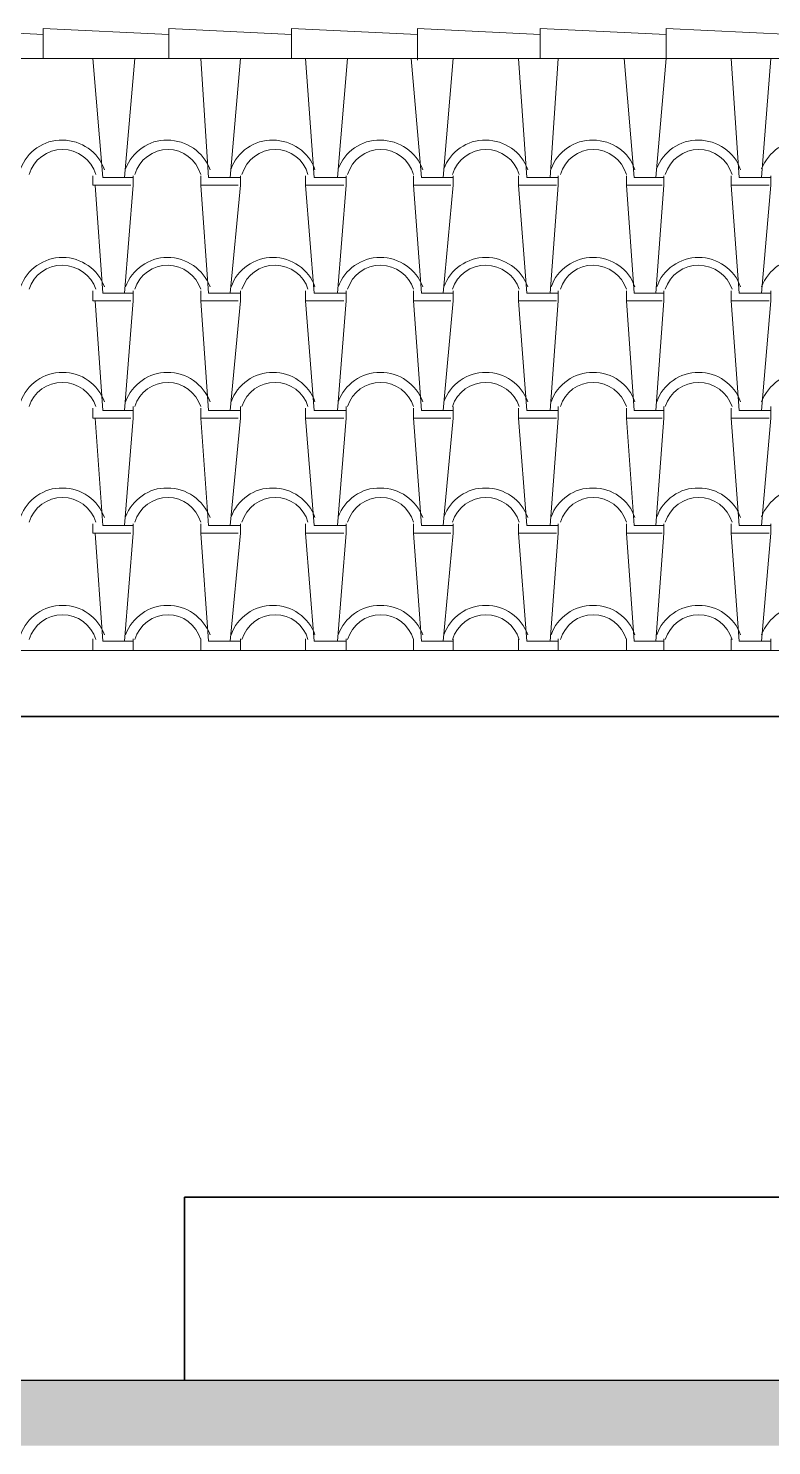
# Model space of a CAD drawing. Header units: millimetres. Extents: x -78812 to -57932, y -16504 to -11628.
# Drawn here: x -73003 to -70764, y -16498 to -12227 of the extents above; entities that cross this region are included whole.
import ezdxf

# ---------------------------------------------------------------- set-up
doc = ezdxf.new("R2010")
doc.units = ezdxf.units.MM
for name, color, linetype, lineweight in [('A-ALV-___-___-EXI', 250, 'Continuous', 35), ('A-BAS-___-___-EXI', 250, 'Continuous', 25), ('A-COB-___-___-EXI', 250, 'Continuous', 13)]:
    doc.layers.add(name, color=color, linetype=linetype, lineweight=lineweight)

msp = doc.modelspace()

# ---------------------------------------------------------------- hatches: boundary and pattern name
at = {"layer": 'A-BAS-___-___-EXI', "true_color": 0xcb9898}
msp.add_hatch(color=253, dxfattribs=at).paths.add_polyline_path([(-62436.1, -16498.2), (-57932.2, -16498.2), (-57932.2, -16332.1), (-63516, -16332.1), (-63516, -16301.7), (-78812.2, -16301.7), (-78812.2, -16498.2), (-68125.6, -16498.2)])

# ---------------------------------------------------------------- linework, layer by layer
at = {"layer": 'A-ALV-___-___-EXI'}
for p, q in [((-74077.5, -14300.8), (-70237.1, -14300.8)), ((-70237.1, -15749.4), (-72532.9, -15749.4)), ((-72532.9, -15749.4), (-72532.9, -16301.7)), ((-71861.3, -15749.4), (-72142.1, -15749.4))]:
    msp.add_line(p, q, dxfattribs=at)
at = {"layer": 'A-BAS-___-___-EXI'}
for p, q in [((-70237.1, -16301.7), (-74077.5, -16301.7)), ((-72633.5, -16301.7), (-72759.9, -16301.7)), ((-71861.3, -16301.7), (-72142.1, -16301.7))]:
    msp.add_line(p, q, dxfattribs=at)
at = {"layer": 'A-COB-___-___-EXI'}
for p, q in [((-73335.6, -12227.3), (-72958.8, -12246)), ((-72958.8, -12318.6), (-72958.8, -12227.3)), ((-72958.8, -12227.3), (-72579.7, -12246)), ((-72579.7, -12318.6), (-72579.7, -12227.3)), ((-72579.7, -12227.3), (-72209.9, -12246)), ((-72209.9, -12318.6), (-72209.9, -12227.3)), ((-72209.9, -12227.3), (-71830.8, -12246)), ((-71830.8, -12323.3), (-71830.8, -12227.3)), ((-71830.8, -12227.3), (-71461.1, -12246)), ((-71461.1, -12318.6), (-71461.1, -12227.3)), ((-71461.1, -12227.3), (-71082, -12246)), ((-71082, -12318.6), (-71082, -12227.3)), ((-71082, -12318.6), (-71082, -12227.3)), ((-71082, -12227.3), (-70705.2, -12246)), ((-68152, -12318.6), (-77833.5, -12318.6)), ((-72809, -12318.6), (-72778.6, -12676.6)), ((-72682.7, -12318.6), (-72713.1, -12676.6)), ((-72460.4, -12676.6), (-72483.8, -12318.6)), ((-72364.4, -12318.6), (-72394.8, -12676.6)), ((-72167.8, -12318.6), (-72142.1, -12676.6)), ((-72041.4, -12318.6), (-72071.9, -12676.6)), ((-71849.6, -12318.6), (-71819.1, -12676.6)), ((-71723.2, -12318.6), (-71753.6, -12676.6)), ((-71526.6, -12318.6), (-71500.9, -12676.6)), ((-71407.2, -12318.6), (-71430.6, -12676.6)), ((-71208.3, -12318.6), (-71177.9, -12676.6)), ((-71112.4, -12676.6), (-71082, -12318.6)), ((-70862, -12676.6), (-70885.4, -12318.6)), ((-70766, -12318.6), (-70794.1, -12676.6)), ((-72809, -12700), (-72809, -12672)), ((-72778.6, -12676.6), (-72713.1, -12676.6)), ((-72713.1, -12676.6), (-72687.4, -12676.6)), ((-72687.4, -12672), (-72687.4, -12700)), ((-72483.8, -12700), (-72483.8, -12672)), ((-72387.8, -12676.6), (-72460.4, -12676.6)), ((-72394.8, -12676.6), (-72364.4, -12676.6)), ((-72364.4, -12672), (-72364.4, -12700)), ((-72167.8, -12700), (-72167.8, -12672)), ((-72142.1, -12676.6), (-72071.9, -12676.6)), ((-72071.9, -12676.6), (-72046.1, -12676.6)), ((-72046.1, -12672), (-72046.1, -12700)), ((-71842.5, -12700), (-71842.5, -12672)), ((-71819.1, -12676.6), (-71753.6, -12676.6)), ((-71753.6, -12676.6), (-71723.2, -12676.6)), ((-71723.2, -12672), (-71723.2, -12700)), ((-71526.6, -12700), (-71526.6, -12672)), ((-71500.9, -12676.6), (-71430.6, -12676.6)), ((-71430.6, -12676.6), (-71407.2, -12676.6)), ((-71407.2, -12672), (-71407.2, -12700)), ((-71201.3, -12700), (-71201.3, -12672)), ((-71177.9, -12676.6), (-71112.4, -12676.6)), ((-71112.4, -12676.6), (-71089, -12676.6)), ((-71089, -12672), (-71089, -12700)), ((-70885.4, -12700), (-70885.4, -12672)), ((-70789.4, -12676.6), (-70862, -12676.6)), ((-70794.1, -12676.6), (-70766, -12676.6)), ((-70766, -12672), (-70766, -12700)), ((-72713.1, -12700), (-72809, -12700)), ((-72802, -12700), (-72778.6, -13025.3)), ((-72694.4, -12700), (-72713.1, -12700)), ((-72687.4, -12700), (-72713.1, -13025.3)), ((-72387.8, -12700), (-72483.8, -12700)), ((-72460.4, -13025.3), (-72483.8, -12700)), ((-72364.4, -12700), (-72394.8, -13025.3)), ((-72371.4, -12700), (-72387.8, -12700)), ((-72167.8, -12700), (-72142.1, -13025.3)), ((-72071.9, -12700), (-72167.8, -12700)), ((-72053.2, -12700), (-72071.9, -12700)), ((-72046.1, -12700), (-72071.9, -13025.3)), ((-71842.5, -12700), (-71819.1, -13025.3)), ((-71753.6, -12700), (-71842.5, -12700)), ((-71730.2, -12700), (-71753.6, -12700)), ((-71723.2, -12700), (-71753.6, -13025.3)), ((-71526.6, -12700), (-71500.9, -13025.3)), ((-71430.6, -12700), (-71526.6, -12700)), ((-71411.9, -12700), (-71430.6, -12700)), ((-71407.2, -12700), (-71430.6, -13025.3)), ((-71201.3, -12700), (-71177.9, -13025.3)), ((-71112.4, -12700), (-71201.3, -12700)), ((-71093.7, -12700), (-71112.4, -12700)), ((-71089, -12700), (-71112.4, -13025.3)), ((-70789.4, -12700), (-70885.4, -12700)), ((-70862, -13025.3), (-70885.4, -12700)), ((-70766, -12700), (-70794.1, -13025.3)), ((-70770.7, -12700), (-70789.4, -12700)), ((-72809, -13048.7), (-72809, -13018.3)), ((-72778.6, -13025.3), (-72713.1, -13025.3)), ((-72713.1, -13025.3), (-72687.4, -13025.3)), ((-72687.4, -13018.3), (-72687.4, -13048.7)), ((-72483.8, -13048.7), (-72483.8, -13018.3)), ((-72387.8, -13025.3), (-72460.4, -13025.3)), ((-72394.8, -13025.3), (-72364.4, -13025.3)), ((-72364.4, -13018.3), (-72364.4, -13048.7)), ((-72167.8, -13048.7), (-72167.8, -13018.3)), ((-72142.1, -13025.3), (-72071.9, -13025.3)), ((-72071.9, -13025.3), (-72046.1, -13025.3)), ((-72046.1, -13018.3), (-72046.1, -13048.7)), ((-71842.5, -13048.7), (-71842.5, -13018.3)), ((-71819.1, -13025.3), (-71753.6, -13025.3)), ((-71753.6, -13025.3), (-71723.2, -13025.3)), ((-71723.2, -13018.3), (-71723.2, -13048.7)), ((-71526.6, -13048.7), (-71526.6, -13018.3)), ((-71500.9, -13025.3), (-71430.6, -13025.3)), ((-71430.6, -13025.3), (-71407.2, -13025.3)), ((-71407.2, -13018.3), (-71407.2, -13048.7)), ((-71201.3, -13048.7), (-71201.3, -13018.3)), ((-71177.9, -13025.3), (-71112.4, -13025.3)), ((-71112.4, -13025.3), (-71089, -13025.3)), ((-71089, -13018.3), (-71089, -13048.7)), ((-70885.4, -13048.7), (-70885.4, -13018.3)), ((-70789.4, -13025.3), (-70862, -13025.3)), ((-70794.1, -13025.3), (-70766, -13025.3)), ((-70766, -13018.3), (-70766, -13048.7)), ((-72713.1, -13048.7), (-72809, -13048.7)), ((-72802, -13048.7), (-72778.6, -13378.7)), ((-72694.4, -13048.7), (-72713.1, -13048.7)), ((-72687.4, -13048.7), (-72713.1, -13378.7)), ((-72387.8, -13048.7), (-72483.8, -13048.7)), ((-72460.4, -13378.7), (-72483.8, -13048.7)), ((-72364.4, -13048.7), (-72394.8, -13378.7)), ((-72371.4, -13048.7), (-72387.8, -13048.7)), ((-72167.8, -13048.7), (-72142.1, -13378.7)), ((-72071.9, -13048.7), (-72167.8, -13048.7)), ((-72053.2, -13048.7), (-72071.9, -13048.7)), ((-72046.1, -13048.7), (-72071.9, -13378.7)), ((-71842.5, -13048.7), (-71819.1, -13378.7)), ((-71753.6, -13048.7), (-71842.5, -13048.7)), ((-71730.2, -13048.7), (-71753.6, -13048.7)), ((-71723.2, -13048.7), (-71753.6, -13378.7)), ((-71526.6, -13048.7), (-71500.9, -13378.7)), ((-71430.6, -13048.7), (-71526.6, -13048.7)), ((-71411.9, -13048.7), (-71430.6, -13048.7)), ((-71407.2, -13048.7), (-71430.6, -13378.7)), ((-71201.3, -13048.7), (-71177.9, -13378.7)), ((-71112.4, -13048.7), (-71201.3, -13048.7)), ((-71093.7, -13048.7), (-71112.4, -13048.7)), ((-71089, -13048.7), (-71112.4, -13378.7)), ((-70789.4, -13048.7), (-70885.4, -13048.7)), ((-70862, -13378.7), (-70885.4, -13048.7)), ((-70766, -13048.7), (-70794.1, -13378.7)), ((-70770.7, -13048.7), (-70789.4, -13048.7)), ((-72687.4, -13367), (-72687.4, -13402.1)), ((-72364.4, -13367), (-72364.4, -13402.1)), ((-72046.1, -13367), (-72046.1, -13402.1)), ((-71723.2, -13367), (-71723.2, -13402.1)), ((-71407.2, -13367), (-71407.2, -13402.1)), ((-71089, -13367), (-71089, -13402.1)), ((-70766, -13367), (-70766, -13402.1)), ((-72809, -13402.1), (-72809, -13371.7)), ((-72713.1, -13402.1), (-72809, -13402.1)), ((-72802, -13402.1), (-72778.6, -13725.1)), ((-72778.6, -13378.7), (-72713.1, -13378.7)), ((-72713.1, -13378.7), (-72687.4, -13378.7)), ((-72694.4, -13402.1), (-72713.1, -13402.1)), ((-72687.4, -13402.1), (-72713.1, -13725.1)), ((-72483.8, -13402.1), (-72483.8, -13371.7)), ((-72387.8, -13402.1), (-72483.8, -13402.1)), ((-72460.4, -13725.1), (-72483.8, -13402.1)), ((-72387.8, -13378.7), (-72460.4, -13378.7)), ((-72394.8, -13378.7), (-72364.4, -13378.7)), ((-72364.4, -13402.1), (-72394.8, -13725.1)), ((-72371.4, -13402.1), (-72387.8, -13402.1)), ((-72167.8, -13402.1), (-72167.8, -13371.7)), ((-72167.8, -13402.1), (-72142.1, -13725.1)), ((-72071.9, -13402.1), (-72167.8, -13402.1)), ((-72142.1, -13378.7), (-72071.9, -13378.7)), ((-72071.9, -13378.7), (-72046.1, -13378.7)), ((-72053.2, -13402.1), (-72071.9, -13402.1)), ((-72046.1, -13402.1), (-72071.9, -13725.1)), ((-71842.5, -13402.1), (-71842.5, -13371.7)), ((-71842.5, -13402.1), (-71819.1, -13725.1)), ((-71753.6, -13402.1), (-71842.5, -13402.1)), ((-71819.1, -13378.7), (-71753.6, -13378.7)), ((-71753.6, -13378.7), (-71723.2, -13378.7)), ((-71730.2, -13402.1), (-71753.6, -13402.1)), ((-71723.2, -13402.1), (-71753.6, -13725.1)), ((-71526.6, -13402.1), (-71526.6, -13371.7)), ((-71526.6, -13402.1), (-71500.9, -13725.1)), ((-71430.6, -13402.1), (-71526.6, -13402.1)), ((-71500.9, -13378.7), (-71430.6, -13378.7)), ((-71430.6, -13378.7), (-71407.2, -13378.7)), ((-71411.9, -13402.1), (-71430.6, -13402.1)), ((-71407.2, -13402.1), (-71430.6, -13725.1)), ((-71201.3, -13402.1), (-71201.3, -13371.7)), ((-71201.3, -13402.1), (-71177.9, -13725.1)), ((-71112.4, -13402.1), (-71201.3, -13402.1)), ((-71177.9, -13378.7), (-71112.4, -13378.7)), ((-71112.4, -13378.7), (-71089, -13378.7)), ((-71093.7, -13402.1), (-71112.4, -13402.1)), ((-71089, -13402.1), (-71112.4, -13725.1)), ((-70885.4, -13402.1), (-70885.4, -13371.7)), ((-70789.4, -13402.1), (-70885.4, -13402.1)), ((-70862, -13725.1), (-70885.4, -13402.1)), ((-70789.4, -13378.7), (-70862, -13378.7)), ((-70794.1, -13378.7), (-70766, -13378.7)), ((-70766, -13402.1), (-70794.1, -13725.1)), ((-70770.7, -13402.1), (-70789.4, -13402.1)), ((-72809, -13748.5), (-72809, -13720.4)), ((-72713.1, -13748.5), (-72809, -13748.5)), ((-72802, -13748.5), (-72778.6, -14073.8)), ((-72778.6, -13725.1), (-72713.1, -13725.1)), ((-72713.1, -13725.1), (-72687.4, -13725.1)), ((-72694.4, -13748.5), (-72713.1, -13748.5)), ((-72687.4, -13748.5), (-72713.1, -14073.8)), ((-72687.4, -13720.4), (-72687.4, -13748.5)), ((-72483.8, -13748.5), (-72483.8, -13720.4)), ((-72387.8, -13748.5), (-72483.8, -13748.5)), ((-72460.4, -14073.8), (-72483.8, -13748.5)), ((-72387.8, -13725.1), (-72460.4, -13725.1)), ((-72394.8, -13725.1), (-72364.4, -13725.1)), ((-72364.4, -13748.5), (-72394.8, -14073.8)), ((-72371.4, -13748.5), (-72387.8, -13748.5)), ((-72364.4, -13720.4), (-72364.4, -13748.5)), ((-72167.8, -13748.5), (-72167.8, -13720.4)), ((-72167.8, -13748.5), (-72142.1, -14073.8)), ((-72071.9, -13748.5), (-72167.8, -13748.5)), ((-72142.1, -13725.1), (-72071.9, -13725.1)), ((-72071.9, -13725.1), (-72046.1, -13725.1)), ((-72053.2, -13748.5), (-72071.9, -13748.5)), ((-72046.1, -13748.5), (-72071.9, -14073.8)), ((-72046.1, -13720.4), (-72046.1, -13748.5)), ((-71842.5, -13748.5), (-71842.5, -13720.4)), ((-71842.5, -13748.5), (-71819.1, -14073.8)), ((-71753.6, -13748.5), (-71842.5, -13748.5)), ((-71819.1, -13725.1), (-71753.6, -13725.1)), ((-71753.6, -13725.1), (-71723.2, -13725.1)), ((-71730.2, -13748.5), (-71753.6, -13748.5)), ((-71723.2, -13748.5), (-71753.6, -14073.8)), ((-71723.2, -13720.4), (-71723.2, -13748.5)), ((-71526.6, -13748.5), (-71526.6, -13720.4)), ((-71526.6, -13748.5), (-71500.9, -14073.8)), ((-71430.6, -13748.5), (-71526.6, -13748.5)), ((-71500.9, -13725.1), (-71430.6, -13725.1)), ((-71430.6, -13725.1), (-71407.2, -13725.1)), ((-71411.9, -13748.5), (-71430.6, -13748.5)), ((-71407.2, -13748.5), (-71430.6, -14073.8)), ((-71407.2, -13720.4), (-71407.2, -13748.5)), ((-71201.3, -13748.5), (-71201.3, -13720.4)), ((-71201.3, -13748.5), (-71177.9, -14073.8)), ((-71112.4, -13748.5), (-71201.3, -13748.5)), ((-71177.9, -13725.1), (-71112.4, -13725.1)), ((-71112.4, -13725.1), (-71089, -13725.1)), ((-71093.7, -13748.5), (-71112.4, -13748.5)), ((-71089, -13748.5), (-71112.4, -14073.8)), ((-71089, -13720.4), (-71089, -13748.5)), ((-70885.4, -13748.5), (-70885.4, -13720.4)), ((-70789.4, -13748.5), (-70885.4, -13748.5)), ((-70862, -14073.8), (-70885.4, -13748.5)), ((-70789.4, -13725.1), (-70862, -13725.1)), ((-70794.1, -13725.1), (-70766, -13725.1)), ((-70766, -13748.5), (-70794.1, -14073.8)), ((-70770.7, -13748.5), (-70789.4, -13748.5)), ((-70766, -13720.4), (-70766, -13748.5)), ((-72809, -14101.8), (-72809, -14066.7)), ((-72778.6, -14073.8), (-72713.1, -14073.8)), ((-72713.1, -14073.8), (-72687.4, -14073.8)), ((-72687.4, -14066.7), (-72687.4, -14101.8)), ((-72483.8, -14101.8), (-72483.8, -14066.7)), ((-72387.8, -14073.8), (-72460.4, -14073.8)), ((-72394.8, -14073.8), (-72364.4, -14073.8)), ((-72364.4, -14066.7), (-72364.4, -14101.8)), ((-72167.8, -14101.8), (-72167.8, -14066.7)), ((-72142.1, -14073.8), (-72071.9, -14073.8)), ((-72071.9, -14073.8), (-72046.1, -14073.8)), ((-72046.1, -14066.7), (-72046.1, -14101.8)), ((-71842.5, -14101.8), (-71842.5, -14066.7)), ((-71819.1, -14073.8), (-71753.6, -14073.8)), ((-71753.6, -14073.8), (-71723.2, -14073.8)), ((-71723.2, -14066.7), (-71723.2, -14101.8)), ((-71526.6, -14101.8), (-71526.6, -14066.7)), ((-71500.9, -14073.8), (-71430.6, -14073.8)), ((-71430.6, -14073.8), (-71407.2, -14073.8)), ((-71407.2, -14066.7), (-71407.2, -14101.8)), ((-71201.3, -14101.8), (-71201.3, -14066.7)), ((-71177.9, -14073.8), (-71112.4, -14073.8)), ((-71112.4, -14073.8), (-71089, -14073.8)), ((-71089, -14066.7), (-71089, -14101.8)), ((-70885.4, -14101.8), (-70885.4, -14066.7)), ((-70789.4, -14073.8), (-70862, -14073.8)), ((-70794.1, -14073.8), (-70766, -14073.8)), ((-70766, -14066.7), (-70766, -14101.8)), ((-74077.5, -14101.8), (-70237.1, -14101.8)), ((-72713.1, -14101.8), (-72809, -14101.8)), ((-72694.4, -14101.8), (-72713.1, -14101.8)), ((-72387.8, -14101.8), (-72483.8, -14101.8)), ((-72371.4, -14101.8), (-72387.8, -14101.8)), ((-72071.9, -14101.8), (-72167.8, -14101.8)), ((-72053.2, -14101.8), (-72071.9, -14101.8)), ((-71753.6, -14101.8), (-71842.5, -14101.8)), ((-71730.2, -14101.8), (-71753.6, -14101.8)), ((-71430.6, -14101.8), (-71526.6, -14101.8)), ((-71411.9, -14101.8), (-71430.6, -14101.8)), ((-71112.4, -14101.8), (-71201.3, -14101.8)), ((-71093.7, -14101.8), (-71112.4, -14101.8)), ((-70789.4, -14101.8), (-70885.4, -14101.8)), ((-70770.7, -14101.8), (-70789.4, -14101.8)), ((-72633.5, -14300.8), (-72759.9, -14300.8))]:
    msp.add_line(p, q, dxfattribs=at)
for points, knots in [([(-72900.3, -12564.3), (-72900.3, -12564.3), (-72956.5, -12562), (-73008, -12599.4), (-73026.7, -12650.9)], [0.125, 0.125, 0.125, 0.125, 0.125001, 1, 1, 1, 1]), ([(-72799.7, -12667.3), (-72813.7, -12622.8), (-72855.9, -12592.4), (-72900.3, -12592.4), (-72900.3, -12592.4), (-72947.1, -12592.4), (-72986.9, -12622.8), (-73000.9, -12667.3)], [0, 0, 0, 0, 0.125, 0.125, 0.125, 0.125001, 1, 1, 1, 1]), ([(-72584.4, -12564.3), (-72584.4, -12564.3), (-72640.6, -12562), (-72689.8, -12599.5), (-72710.9, -12651)], [0.125, 0.125, 0.125, 0.125, 0.125001, 1, 1, 1, 1]), ([(-72483.8, -12667.3), (-72497.8, -12622.8), (-72537.6, -12592.4), (-72582, -12592.4), (-72582, -12592.4), (-72628.8, -12592.4), (-72668.6, -12622.8), (-72682.7, -12667.3)], [0, 0, 0, 0, 0.125, 0.125, 0.125, 0.125001, 1, 1, 1, 1]), ([(-72266.1, -12564.3), (-72266.1, -12564.3), (-72322.4, -12562), (-72373.9, -12599.5), (-72392.6, -12651)], [0.125, 0.125, 0.125, 0.125, 0.125001, 1, 1, 1, 1]), ([(-72160.8, -12667.3), (-72172.5, -12622.8), (-72214.6, -12592.4), (-72259.1, -12592.4), (-72259.1, -12592.4), (-72305.9, -12592.4), (-72345.7, -12622.8), (-72359.7, -12667.3)], [0, 0, 0, 0, 0.125, 0.125, 0.125, 0.125001, 1, 1, 1, 1]), ([(-71943.2, -12564.3), (-71943.2, -12564.3), (-71999.4, -12562), (-72050.9, -12599.5), (-72069.7, -12651)], [0.125, 0.125, 0.125, 0.125, 0.125001, 1, 1, 1, 1]), ([(-71842.5, -12667.3), (-71856.6, -12622.8), (-71896.4, -12592.4), (-71940.8, -12592.4), (-71940.8, -12592.4), (-71987.6, -12592.4), (-72027.4, -12622.8), (-72041.4, -12667.3)], [0, 0, 0, 0, 0.125, 0.125, 0.125, 0.125001, 1, 1, 1, 1]), ([(-71624.9, -12564.3), (-71624.9, -12564.3), (-71681.1, -12562), (-71732.7, -12599.5), (-71751.4, -12651)], [0.125, 0.125, 0.125, 0.125, 0.125001, 1, 1, 1, 1]), ([(-71524.3, -12667.3), (-71538.3, -12622.8), (-71578.1, -12592.4), (-71624.9, -12592.4), (-71624.9, -12592.4), (-71669.4, -12592.4), (-71711.5, -12622.8), (-71725.5, -12667.3)], [0, 0, 0, 0, 0.125, 0.125, 0.125, 0.125001, 1, 1, 1, 1]), ([(-71301.9, -12564.3), (-71301.9, -12564.3), (-71358.1, -12562), (-71409.6, -12599.4), (-71428.3, -12650.9)], [0.125, 0.125, 0.125, 0.125, 0.125001, 1, 1, 1, 1]), ([(-71201.3, -12667.3), (-71215.3, -12622.8), (-71255.1, -12592.4), (-71301.9, -12592.4), (-71301.9, -12592.4), (-71346.4, -12592.4), (-71386.2, -12622.8), (-71400.2, -12667.3)], [0, 0, 0, 0, 0.125, 0.125, 0.125, 0.125001, 1, 1, 1, 1]), ([(-70983.7, -12564.3), (-70983.7, -12564.3), (-71039.9, -12562), (-71091.5, -12599.5), (-71110.2, -12651)], [0.125, 0.125, 0.125, 0.125, 0.125001, 1, 1, 1, 1]), ([(-70883, -12667.3), (-70897.1, -12622.8), (-70936.9, -12592.4), (-70983.7, -12592.4), (-70983.7, -12592.4), (-71028.1, -12592.4), (-71070.3, -12622.8), (-71084.3, -12667.3)], [0, 0, 0, 0, 0.125, 0.125, 0.125, 0.125001, 1, 1, 1, 1]), ([(-70665.4, -12564.3), (-70665.4, -12564.3), (-70723.9, -12562), (-70773, -12599.4), (-70794.1, -12650.9)], [0.125, 0.125, 0.125, 0.125, 0.125001, 1, 1, 1, 1]), ([(-72773.9, -13006.6), (-72792.7, -12952.8), (-72844.2, -12917.7), (-72900.3, -12917.7), (-72900.3, -12917.7), (-72956.5, -12917.7), (-73008, -12952.8), (-73026.7, -13006.6)], [0, 0, 0, 0, 0.125, 0.125, 0.125, 0.125001, 1, 1, 1, 1]), ([(-72455.7, -13006.6), (-72476.7, -12952.8), (-72525.9, -12917.7), (-72584.4, -12917.7), (-72584.4, -12917.7), (-72640.5, -12917.7), (-72689.7, -12952.8), (-72710.8, -13006.6)], [0, 0, 0, 0, 0.125, 0.125, 0.125, 0.125001, 1, 1, 1, 1]), ([(-72139.7, -13006.6), (-72158.5, -12952.8), (-72209.9, -12917.7), (-72266.1, -12917.7), (-72266.1, -12917.7), (-72322.3, -12917.7), (-72373.8, -12952.8), (-72392.5, -13006.6)], [0, 0, 0, 0, 0.125, 0.125, 0.125, 0.125001, 1, 1, 1, 1]), ([(-71814.4, -13006.6), (-71835.5, -12952.8), (-71884.7, -12917.7), (-71943.2, -12917.7), (-71943.2, -12917.7), (-71999.3, -12917.7), (-72050.8, -12952.8), (-72069.5, -13006.6)], [0, 0, 0, 0, 0.125, 0.125, 0.125, 0.125001, 1, 1, 1, 1]), ([(-71498.5, -13006.6), (-71517.2, -12952.8), (-71568.7, -12917.7), (-71624.9, -12917.7), (-71624.9, -12917.7), (-71681.1, -12917.7), (-71732.5, -12952.8), (-71751.3, -13006.6)], [0, 0, 0, 0, 0.125, 0.125, 0.125, 0.125001, 1, 1, 1, 1]), ([(-71175.6, -13006.6), (-71194.3, -12952.8), (-71243.4, -12917.7), (-71301.9, -12917.7), (-71301.9, -12917.7), (-71358.1, -12917.7), (-71409.6, -12952.8), (-71428.3, -13006.6)], [0, 0, 0, 0, 0.125, 0.125, 0.125, 0.125001, 1, 1, 1, 1]), ([(-70857.3, -13006.6), (-70876, -12952.8), (-70927.5, -12917.7), (-70983.7, -12917.7), (-70983.7, -12917.7), (-71039.8, -12917.7), (-71091.3, -12952.8), (-71110, -13006.6)], [0, 0, 0, 0, 0.125, 0.125, 0.125, 0.125001, 1, 1, 1, 1]), ([(-70539, -13006.6), (-70557.7, -12952.8), (-70609.2, -12917.7), (-70665.4, -12917.7), (-70665.4, -12917.7), (-70723.9, -12917.7), (-70773, -12952.8), (-70794.1, -13006.6)], [0, 0, 0, 0, 0.125, 0.125, 0.125, 0.125001, 1, 1, 1, 1]), ([(-72799.7, -13013.6), (-72813.7, -12971.5), (-72855.9, -12941.1), (-72900.3, -12941.1), (-72900.3, -12941.1), (-72947.1, -12941.1), (-72986.9, -12969.2), (-73000.9, -13013.6)], [0, 0, 0, 0, 0.125, 0.125, 0.125, 0.125001, 1, 1, 1, 1]), ([(-72483.8, -13013.6), (-72497.8, -12971.5), (-72537.6, -12941.1), (-72582, -12941.1), (-72582, -12941.1), (-72628.8, -12941.1), (-72668.6, -12969.2), (-72682.7, -13013.6)], [0, 0, 0, 0, 0.125, 0.125, 0.125, 0.125001, 1, 1, 1, 1]), ([(-72160.8, -13013.6), (-72172.5, -12971.5), (-72214.6, -12941.1), (-72259.1, -12941.1), (-72259.1, -12941.1), (-72305.9, -12941.1), (-72345.7, -12969.2), (-72359.7, -13013.6)], [0, 0, 0, 0, 0.125, 0.125, 0.125, 0.125001, 1, 1, 1, 1]), ([(-71842.5, -13013.6), (-71856.6, -12971.5), (-71896.4, -12941.1), (-71940.8, -12941.1), (-71940.8, -12941.1), (-71987.6, -12941.1), (-72027.4, -12969.2), (-72041.4, -13013.6)], [0, 0, 0, 0, 0.125, 0.125, 0.125, 0.125001, 1, 1, 1, 1]), ([(-71524.3, -13013.6), (-71538.3, -12971.5), (-71578.1, -12941.1), (-71624.9, -12941.1), (-71624.9, -12941.1), (-71669.4, -12941.1), (-71711.5, -12969.2), (-71725.5, -13013.6)], [0, 0, 0, 0, 0.125, 0.125, 0.125, 0.125001, 1, 1, 1, 1]), ([(-71201.3, -13013.6), (-71215.3, -12971.5), (-71255.1, -12941.1), (-71301.9, -12941.1), (-71301.9, -12941.1), (-71346.4, -12941.1), (-71386.2, -12969.2), (-71400.2, -13013.6)], [0, 0, 0, 0, 0.125, 0.125, 0.125, 0.125001, 1, 1, 1, 1]), ([(-70883, -13013.6), (-70897.1, -12971.5), (-70936.9, -12941.1), (-70983.7, -12941.1), (-70983.7, -12941.1), (-71028.1, -12941.1), (-71070.3, -12969.2), (-71084.3, -13013.6)], [0, 0, 0, 0, 0.125, 0.125, 0.125, 0.125001, 1, 1, 1, 1]), ([(-72773.9, -13353), (-72792.7, -13299.1), (-72844.2, -13264), (-72900.3, -13264), (-72900.3, -13264), (-72956.5, -13264), (-73008, -13299.1), (-73026.7, -13353)], [0, 0, 0, 0, 0.125, 0.125, 0.125, 0.125001, 1, 1, 1, 1]), ([(-72455.7, -13353), (-72476.7, -13299.1), (-72525.9, -13264), (-72584.4, -13264), (-72584.4, -13264), (-72640.5, -13264), (-72689.7, -13299.1), (-72710.8, -13353)], [0, 0, 0, 0, 0.125, 0.125, 0.125, 0.125001, 1, 1, 1, 1]), ([(-72139.7, -13353), (-72158.5, -13299.1), (-72209.9, -13264), (-72266.1, -13264), (-72266.1, -13264), (-72322.3, -13264), (-72373.7, -13299.1), (-72392.4, -13352.9)], [0, 0, 0, 0, 0.125, 0.125, 0.125, 0.125001, 1, 1, 1, 1]), ([(-71814.4, -13353), (-71835.5, -13299.1), (-71884.7, -13264), (-71943.2, -13264), (-71943.2, -13264), (-71999.3, -13264), (-72050.8, -13299.1), (-72069.5, -13353)], [0, 0, 0, 0, 0.125, 0.125, 0.125, 0.125001, 1, 1, 1, 1]), ([(-71498.5, -13353), (-71517.2, -13299.1), (-71568.7, -13264), (-71624.9, -13264), (-71624.9, -13264), (-71681, -13264), (-71732.5, -13299.1), (-71751.2, -13352.9)], [0, 0, 0, 0, 0.125, 0.125, 0.125, 0.125001, 1, 1, 1, 1]), ([(-71175.6, -13353), (-71194.3, -13299.1), (-71243.4, -13264), (-71301.9, -13264), (-71301.9, -13264), (-71358.1, -13264), (-71409.6, -13299.1), (-71428.3, -13353)], [0, 0, 0, 0, 0.125, 0.125, 0.125, 0.125001, 1, 1, 1, 1]), ([(-70857.3, -13353), (-70876, -13299.1), (-70927.5, -13264), (-70983.7, -13264), (-70983.7, -13264), (-71039.8, -13264), (-71091.3, -13299.1), (-71110, -13353)], [0, 0, 0, 0, 0.125, 0.125, 0.125, 0.125001, 1, 1, 1, 1]), ([(-70539, -13353), (-70557.7, -13299.1), (-70609.2, -13264), (-70665.4, -13264), (-70665.4, -13264), (-70723.9, -13264), (-70773, -13299.1), (-70794.1, -13353)], [0, 0, 0, 0, 0.125, 0.125, 0.125, 0.125001, 1, 1, 1, 1]), ([(-72799.7, -13367), (-72813.7, -13324.9), (-72855.9, -13294.5), (-72900.3, -13294.5), (-72900.3, -13294.5), (-72947.1, -13294.5), (-72986.9, -13322.6), (-73000.9, -13367)], [0, 0, 0, 0, 0.125, 0.125, 0.125, 0.125001, 1, 1, 1, 1]), ([(-72483.8, -13367), (-72497.8, -13324.9), (-72537.6, -13294.5), (-72582, -13294.5), (-72582, -13294.5), (-72628.8, -13294.5), (-72668.6, -13322.6), (-72682.7, -13367)], [0, 0, 0, 0, 0.125, 0.125, 0.125, 0.125001, 1, 1, 1, 1]), ([(-72160.8, -13367), (-72172.5, -13324.9), (-72214.6, -13294.5), (-72259.1, -13294.5), (-72259.1, -13294.5), (-72305.9, -13294.5), (-72345.7, -13322.6), (-72359.7, -13367)], [0, 0, 0, 0, 0.125, 0.125, 0.125, 0.125001, 1, 1, 1, 1]), ([(-71842.5, -13367), (-71856.6, -13324.9), (-71896.4, -13294.5), (-71940.8, -13294.5), (-71940.8, -13294.5), (-71987.6, -13294.5), (-72027.4, -13322.6), (-72041.4, -13367)], [0, 0, 0, 0, 0.125, 0.125, 0.125, 0.125001, 1, 1, 1, 1]), ([(-71524.3, -13367), (-71538.3, -13324.9), (-71578.1, -13294.5), (-71624.9, -13294.5), (-71624.9, -13294.5), (-71669.4, -13294.5), (-71711.5, -13322.6), (-71725.5, -13367)], [0, 0, 0, 0, 0.125, 0.125, 0.125, 0.125001, 1, 1, 1, 1]), ([(-71201.3, -13367), (-71215.3, -13324.9), (-71255.1, -13294.5), (-71301.9, -13294.5), (-71301.9, -13294.5), (-71346.4, -13294.5), (-71386.2, -13322.6), (-71400.2, -13367)], [0, 0, 0, 0, 0.125, 0.125, 0.125, 0.125001, 1, 1, 1, 1]), ([(-70883, -13367), (-70897.1, -13324.9), (-70936.9, -13294.5), (-70983.7, -13294.5), (-70983.7, -13294.5), (-71028.1, -13294.5), (-71070.3, -13322.6), (-71084.3, -13367)], [0, 0, 0, 0, 0.125, 0.125, 0.125, 0.125001, 1, 1, 1, 1]), ([(-72900.3, -13612.7), (-72900.3, -13612.7), (-72956.5, -13610.4), (-73008, -13647.8), (-73026.7, -13699.3)], [0.125, 0.125, 0.125, 0.125, 0.125001, 1, 1, 1, 1]), ([(-72584.4, -13612.7), (-72584.4, -13612.7), (-72640.5, -13610.4), (-72689.7, -13647.8), (-72710.8, -13699.3)], [0.125, 0.125, 0.125, 0.125, 0.125001, 1, 1, 1, 1]), ([(-72266.1, -13612.7), (-72266.1, -13612.7), (-72322.2, -13610.4), (-72373.7, -13647.8), (-72392.4, -13699.3)], [0.125, 0.125, 0.125, 0.125, 0.125001, 1, 1, 1, 1]), ([(-71943.2, -13612.7), (-71943.2, -13612.7), (-71999.3, -13610.4), (-72050.8, -13647.8), (-72069.5, -13699.3)], [0.125, 0.125, 0.125, 0.125, 0.125001, 1, 1, 1, 1]), ([(-71624.9, -13612.7), (-71624.9, -13612.7), (-71681, -13610.4), (-71732.5, -13647.8), (-71751.2, -13699.3)], [0.125, 0.125, 0.125, 0.125, 0.125001, 1, 1, 1, 1]), ([(-71301.9, -13612.7), (-71301.9, -13612.7), (-71358.1, -13610.4), (-71409.6, -13647.8), (-71428.3, -13699.3)], [0.125, 0.125, 0.125, 0.125, 0.125001, 1, 1, 1, 1]), ([(-70983.7, -13612.7), (-70983.7, -13612.7), (-71039.8, -13610.4), (-71091.3, -13647.8), (-71110, -13699.3)], [0.125, 0.125, 0.125, 0.125, 0.125001, 1, 1, 1, 1]), ([(-70665.4, -13612.7), (-70665.4, -13612.7), (-70723.9, -13610.4), (-70773, -13647.8), (-70794.1, -13699.3)], [0.125, 0.125, 0.125, 0.125, 0.125001, 1, 1, 1, 1]), ([(-72799.7, -13715.7), (-72813.7, -13671.2), (-72855.9, -13640.8), (-72900.3, -13640.8), (-72900.3, -13640.8), (-72947.1, -13640.8), (-72986.9, -13671.2), (-73000.9, -13715.7)], [0, 0, 0, 0, 0.125, 0.125, 0.125, 0.125001, 1, 1, 1, 1]), ([(-72483.8, -13715.7), (-72497.8, -13671.2), (-72537.6, -13640.8), (-72582, -13640.8), (-72582, -13640.8), (-72628.8, -13640.8), (-72668.6, -13671.2), (-72682.7, -13715.7)], [0, 0, 0, 0, 0.125, 0.125, 0.125, 0.125001, 1, 1, 1, 1]), ([(-72160.8, -13715.7), (-72172.5, -13671.2), (-72214.6, -13640.8), (-72259.1, -13640.8), (-72259.1, -13640.8), (-72305.9, -13640.8), (-72345.7, -13671.2), (-72359.7, -13715.7)], [0, 0, 0, 0, 0.125, 0.125, 0.125, 0.125001, 1, 1, 1, 1]), ([(-71842.5, -13715.7), (-71856.6, -13671.2), (-71896.4, -13640.8), (-71940.8, -13640.8), (-71940.8, -13640.8), (-71987.6, -13640.8), (-72027.4, -13671.2), (-72041.4, -13715.7)], [0, 0, 0, 0, 0.125, 0.125, 0.125, 0.125001, 1, 1, 1, 1]), ([(-71524.3, -13715.7), (-71538.3, -13671.2), (-71578.1, -13640.8), (-71624.9, -13640.8), (-71624.9, -13640.8), (-71669.4, -13640.8), (-71711.5, -13671.2), (-71725.5, -13715.7)], [0, 0, 0, 0, 0.125, 0.125, 0.125, 0.125001, 1, 1, 1, 1]), ([(-71201.3, -13715.7), (-71215.3, -13671.2), (-71255.1, -13640.8), (-71301.9, -13640.8), (-71301.9, -13640.8), (-71346.4, -13640.8), (-71386.2, -13671.2), (-71400.2, -13715.7)], [0, 0, 0, 0, 0.125, 0.125, 0.125, 0.125001, 1, 1, 1, 1]), ([(-70883, -13715.7), (-70897.1, -13671.2), (-70936.9, -13640.8), (-70983.7, -13640.8), (-70983.7, -13640.8), (-71028.1, -13640.8), (-71070.3, -13671.2), (-71084.3, -13715.7)], [0, 0, 0, 0, 0.125, 0.125, 0.125, 0.125001, 1, 1, 1, 1]), ([(-72773.9, -14055), (-72792.7, -14001.2), (-72844.2, -13966.1), (-72900.3, -13966.1), (-72900.3, -13966.1), (-72956.5, -13966.1), (-73008, -14001.2), (-73026.7, -14055)], [0, 0, 0, 0, 0.125, 0.125, 0.125, 0.125001, 1, 1, 1, 1]), ([(-72799.7, -14069.1), (-72813.7, -14024.6), (-72855.9, -13994.2), (-72900.3, -13994.2), (-72900.3, -13994.2), (-72947.1, -13994.2), (-72986.9, -14024.6), (-73000.9, -14069.1)], [0, 0, 0, 0, 0.125, 0.125, 0.125, 0.125001, 1, 1, 1, 1]), ([(-72455.7, -14055), (-72476.7, -14001.2), (-72525.9, -13966.1), (-72584.4, -13966.1), (-72584.4, -13966.1), (-72640.5, -13966.1), (-72689.7, -14001.2), (-72710.8, -14055)], [0, 0, 0, 0, 0.125, 0.125, 0.125, 0.125001, 1, 1, 1, 1]), ([(-72483.8, -14069.1), (-72497.8, -14024.6), (-72537.6, -13994.2), (-72582, -13994.2), (-72582, -13994.2), (-72628.8, -13994.2), (-72668.6, -14024.6), (-72682.7, -14069.1)], [0, 0, 0, 0, 0.125, 0.125, 0.125, 0.125001, 1, 1, 1, 1]), ([(-72139.7, -14055), (-72158.5, -14001.2), (-72209.9, -13966.1), (-72266.1, -13966.1), (-72266.1, -13966.1), (-72322.3, -13966.1), (-72373.8, -14001.2), (-72392.5, -14055)], [0, 0, 0, 0, 0.125, 0.125, 0.125, 0.125001, 1, 1, 1, 1]), ([(-72160.8, -14069.1), (-72172.5, -14024.6), (-72214.6, -13994.2), (-72259.1, -13994.2), (-72259.1, -13994.2), (-72305.9, -13994.2), (-72345.7, -14024.6), (-72359.7, -14069.1)], [0, 0, 0, 0, 0.125, 0.125, 0.125, 0.125001, 1, 1, 1, 1]), ([(-71814.4, -14055), (-71835.5, -14001.2), (-71884.7, -13966.1), (-71943.2, -13966.1), (-71943.2, -13966.1), (-71999.3, -13966.1), (-72050.8, -14001.2), (-72069.5, -14055)], [0, 0, 0, 0, 0.125, 0.125, 0.125, 0.125001, 1, 1, 1, 1]), ([(-71842.5, -14069.1), (-71856.6, -14024.6), (-71896.4, -13994.2), (-71940.8, -13994.2), (-71940.8, -13994.2), (-71987.6, -13994.2), (-72027.4, -14024.6), (-72041.4, -14069.1)], [0, 0, 0, 0, 0.125, 0.125, 0.125, 0.125001, 1, 1, 1, 1]), ([(-71498.5, -14055), (-71517.2, -14001.2), (-71568.7, -13966.1), (-71624.9, -13966.1), (-71624.9, -13966.1), (-71681.1, -13966.1), (-71732.5, -14001.2), (-71751.3, -14055)], [0, 0, 0, 0, 0.125, 0.125, 0.125, 0.125001, 1, 1, 1, 1]), ([(-71524.3, -14069.1), (-71538.3, -14024.6), (-71578.1, -13994.2), (-71624.9, -13994.2), (-71624.9, -13994.2), (-71669.4, -13994.2), (-71711.5, -14024.6), (-71725.5, -14069.1)], [0, 0, 0, 0, 0.125, 0.125, 0.125, 0.125001, 1, 1, 1, 1]), ([(-71175.6, -14055), (-71194.3, -14001.2), (-71243.4, -13966.1), (-71301.9, -13966.1), (-71301.9, -13966.1), (-71358.1, -13966.1), (-71409.6, -14001.2), (-71428.3, -14055)], [0, 0, 0, 0, 0.125, 0.125, 0.125, 0.125001, 1, 1, 1, 1]), ([(-71201.3, -14069.1), (-71215.3, -14024.6), (-71255.1, -13994.2), (-71301.9, -13994.2), (-71301.9, -13994.2), (-71346.4, -13994.2), (-71386.2, -14024.6), (-71400.2, -14069.1)], [0, 0, 0, 0, 0.125, 0.125, 0.125, 0.125001, 1, 1, 1, 1]), ([(-70857.3, -14055), (-70876, -14001.2), (-70927.5, -13966.1), (-70983.7, -13966.1), (-70983.7, -13966.1), (-71039.8, -13966.1), (-71091.3, -14001.2), (-71110, -14055)], [0, 0, 0, 0, 0.125, 0.125, 0.125, 0.125001, 1, 1, 1, 1]), ([(-70883, -14069.1), (-70897.1, -14024.6), (-70936.9, -13994.2), (-70983.7, -13994.2), (-70983.7, -13994.2), (-71028.1, -13994.2), (-71070.3, -14024.6), (-71084.3, -14069.1)], [0, 0, 0, 0, 0.125, 0.125, 0.125, 0.125001, 1, 1, 1, 1]), ([(-70539, -14055), (-70557.7, -14001.2), (-70609.2, -13966.1), (-70665.4, -13966.1), (-70665.4, -13966.1), (-70723.9, -13966.1), (-70773, -14001.2), (-70794.1, -14055)], [0, 0, 0, 0, 0.125, 0.125, 0.125, 0.125001, 1, 1, 1, 1])]:
    msp.add_open_spline(points, degree=3, knots=knots, dxfattribs=at)
for points in [[(-72773.9, -12653.2), (-72792.7, -12599.4), (-72844.2, -12564.3), (-72900.3, -12564.3)], [(-72455.7, -12653.2), (-72476.7, -12599.4), (-72525.9, -12564.3), (-72584.4, -12564.3)], [(-72139.7, -12653.2), (-72158.5, -12599.4), (-72209.9, -12564.3), (-72266.1, -12564.3)], [(-71814.4, -12653.2), (-71835.5, -12599.4), (-71884.7, -12564.3), (-71943.2, -12564.3)], [(-71498.5, -12653.2), (-71517.2, -12599.4), (-71568.7, -12564.3), (-71624.9, -12564.3)], [(-71175.6, -12653.2), (-71194.3, -12599.4), (-71243.4, -12564.3), (-71301.9, -12564.3)], [(-70857.3, -12653.2), (-70876, -12599.4), (-70927.5, -12564.3), (-70983.7, -12564.3)], [(-72773.9, -13701.7), (-72792.7, -13647.8), (-72844.2, -13612.7), (-72900.3, -13612.7)], [(-72455.7, -13701.7), (-72476.7, -13647.8), (-72525.9, -13612.7), (-72584.4, -13612.7)], [(-72139.7, -13701.7), (-72158.5, -13647.8), (-72209.9, -13612.7), (-72266.1, -13612.7)], [(-71814.4, -13701.7), (-71835.5, -13647.8), (-71884.7, -13612.7), (-71943.2, -13612.7)], [(-71498.5, -13701.7), (-71517.2, -13647.8), (-71568.7, -13612.7), (-71624.9, -13612.7)], [(-71175.6, -13701.7), (-71194.3, -13647.8), (-71243.4, -13612.7), (-71301.9, -13612.7)], [(-70857.3, -13701.7), (-70876, -13647.8), (-70927.5, -13612.7), (-70983.7, -13612.7)]]:
    msp.add_open_spline(points, degree=3, dxfattribs=at)

doc.saveas('drawing.dxf')
